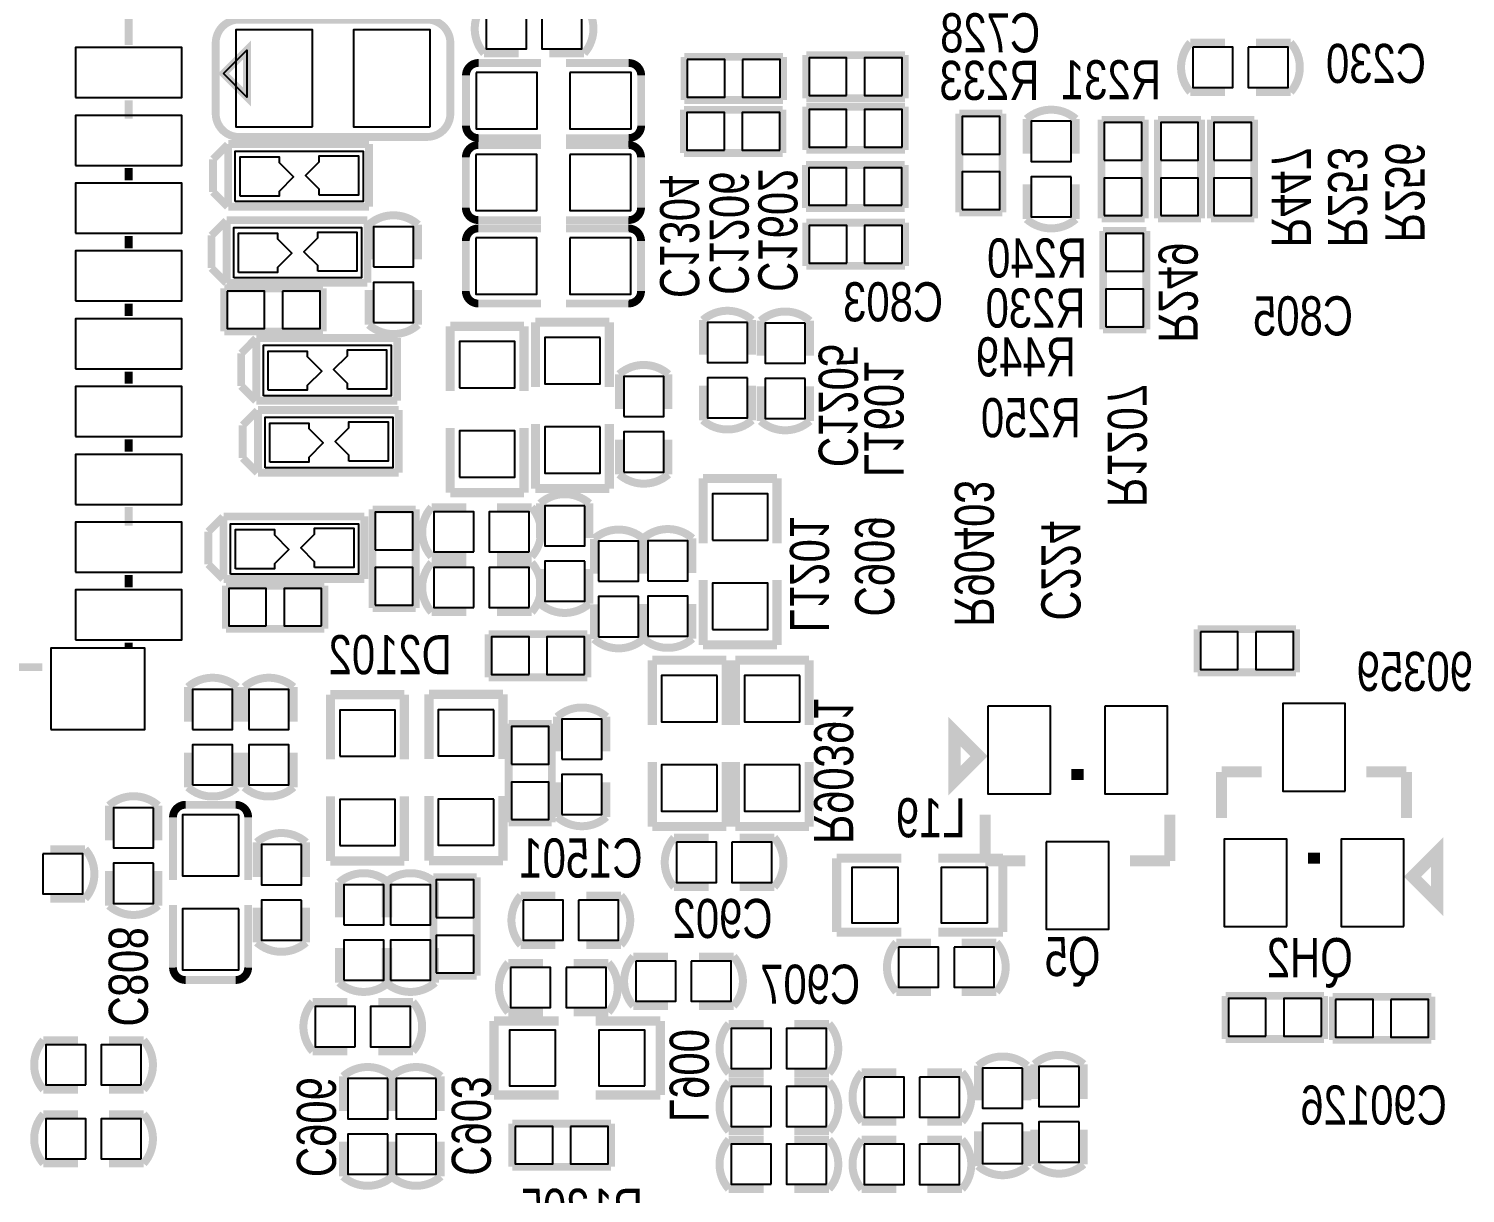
# Model space of a CAD drawing. Extents: x -9 to 138, y -41 to 19.
# Drawn here: x 95.51 to 118.83, y -10.88 to 8.02 of the extents above; entities that cross this region are included whole.
import ezdxf
from ezdxf.enums import TextEntityAlignment as Align

# ---------------------------------------------------------------- set-up
doc = ezdxf.new("R2010")
doc.units = 0
doc.header["$MEASUREMENT"] = 0
for name, color, linetype in [('PG_SILKSCREEN_BOTTOM', 6, 'CONTINUOUS'), ('PG_SOLDERMASK_BOTTOM', 5, 'CONTINUOUS'), ('PIN_SOLDERMASK_BOTTOM', 7, 'CONTINUOUS'), ('RD_SILKSCREEN_BOTTOM', 8, 'CONTINUOUS')]:
    doc.layers.add(name, color=color, linetype=linetype)

msp = doc.modelspace()

# ---------------------------------------------------------------- linework, layer by layer
at = {"layer": 'PG_SILKSCREEN_BOTTOM', "color": 1}
for points, const_width in [([(97.133, 11.054), (97.133, 7.755)], 0.127), ([(114.369, 7.791), (114.932, 7.791)], 0.13), ([(115.995, 7.791), (115.432, 7.791)], 0.13), ([(106.155, 7.561), (106.155, 6.861)], 0.127), ([(107.755, 7.561), (106.155, 7.561)], 0.127), ([(107.755, 6.861), (107.755, 7.561)], 0.127), ([(109.734, 7.589), (108.134, 7.589)], 0.127), ([(108.134, 7.589), (108.134, 6.889)], 0.127), ([(109.734, 6.889), (109.734, 7.589)], 0.127), ([(97.133, 6.856), (97.133, 6.556)], 0.127), ([(107.748, 6.702), (106.148, 6.702)], 0.127), ([(106.148, 6.702), (106.148, 6.002)], 0.127), ([(106.155, 6.861), (107.755, 6.861)], 0.127), ([(107.748, 6.002), (107.748, 6.702)], 0.127), ([(108.134, 6.889), (109.734, 6.889)], 0.127), ([(109.734, 6.751), (108.134, 6.751)], 0.127), ([(108.134, 6.751), (108.134, 6.051)], 0.127), ([(109.734, 6.051), (109.734, 6.751)], 0.127), ([(111.318, 6.639), (110.618, 6.639)], 0.127), ([(110.618, 6.639), (110.618, 5.039)], 0.127), ([(111.318, 5.039), (111.318, 6.639)], 0.127), ([(112.509, 6.553), (112.509, 5.99)], 0.13), ([(113.627, 6.54), (112.927, 6.54)], 0.127), ([(112.927, 6.54), (112.927, 4.94)], 0.127), ([(113.627, 4.94), (113.627, 6.54)], 0.127), ([(114.542, 6.54), (113.842, 6.54)], 0.127), ([(113.842, 6.54), (113.842, 4.94)], 0.127), ([(114.542, 4.94), (114.542, 6.54)], 0.127), ([(115.405, 6.54), (114.705, 6.54)], 0.127), ([(114.705, 6.54), (114.705, 4.94)], 0.127), ([(115.405, 4.94), (115.405, 6.54)], 0.127), ([(98.741, 6.139), (98.502, 5.899)], 0.127), ([(98.748, 6.147), (101.034, 6.147)], 0.127), ([(98.748, 5.131), (98.748, 6.147)], 0.127), ([(101.034, 6.147), (101.034, 5.131)], 0.127), ([(106.148, 6.002), (107.748, 6.002)], 0.127), ([(108.134, 6.051), (109.734, 6.051)], 0.127), ([(98.502, 5.899), (98.502, 5.369)], 0.127), ([(109.73, 5.807), (108.13, 5.807)], 0.127), ([(108.13, 5.807), (108.13, 5.107)], 0.127), ([(109.73, 5.107), (109.73, 5.807)], 0.127), ([(97.133, 5.756), (97.133, 5.555)], 0.127), ([(98.502, 5.369), (98.741, 5.129)], 0.127), ([(112.509, 4.928), (112.509, 5.49)], 0.13), ([(101.034, 5.131), (98.748, 5.131)], 0.127), ([(108.13, 5.107), (109.73, 5.107)], 0.127), ([(98.716, 4.902), (98.476, 4.662)], 0.127), ([(98.723, 4.91), (101.009, 4.91)], 0.127), ([(98.723, 3.894), (98.723, 4.91)], 0.127), ([(101.009, 4.91), (101.009, 3.894)], 0.127), ([(101.031, 4.839), (101.031, 4.276)], 0.13), ([(109.735, 4.869), (108.135, 4.869)], 0.127), ([(108.135, 4.869), (108.135, 4.169)], 0.127), ([(109.735, 4.169), (109.735, 4.869)], 0.127), ([(110.618, 5.039), (111.318, 5.039)], 0.127), ([(112.927, 4.94), (113.627, 4.94)], 0.127), ([(113.842, 4.94), (114.542, 4.94)], 0.127), ([(114.705, 4.94), (115.405, 4.94)], 0.127), ([(97.133, 4.653), (97.133, 4.455)], 0.127), ([(98.476, 4.662), (98.476, 4.132)], 0.127), ([(113.653, 4.737), (112.953, 4.737)], 0.127), ([(112.953, 4.737), (112.953, 3.137)], 0.127), ([(113.653, 3.137), (113.653, 4.737)], 0.127), ([(108.135, 4.169), (109.735, 4.169)], 0.127), ([(98.476, 4.132), (98.716, 3.892)], 0.127), ([(98.685, 3.804), (98.685, 3.104)], 0.127), ([(100.285, 3.804), (98.685, 3.804)], 0.127), ([(101.009, 3.894), (98.723, 3.894)], 0.127), ([(100.285, 3.104), (100.285, 3.804)], 0.127), ([(101.031, 3.213), (101.031, 3.776)], 0.13), ([(97.133, 3.554), (97.133, 3.355)], 0.127), ([(103.737, 2.205), (103.737, 3.255)], 0.15), ([(103.737, 3.255), (104.936, 3.255)], 0.15), ([(104.936, 3.255), (104.936, 2.205)], 0.15), ([(107.254, 3.289), (107.254, 2.726)], 0.13), ([(108.191, 3.277), (108.191, 2.714)], 0.13), ([(98.685, 3.104), (100.285, 3.104)], 0.127), ([(99.199, 2.989), (98.959, 2.749)], 0.127), ([(99.206, 2.997), (101.492, 2.997)], 0.127), ([(99.206, 1.981), (99.206, 2.997)], 0.127), ([(101.492, 2.997), (101.492, 1.981)], 0.127), ([(103.552, 3.189), (102.352, 3.189)], 0.15), ([(102.352, 3.189), (102.352, 2.139)], 0.15), ([(103.552, 2.139), (103.552, 3.189)], 0.15), ([(112.953, 3.137), (113.653, 3.137)], 0.127), ([(98.959, 2.749), (98.959, 2.219)], 0.127), ([(97.133, 2.454), (97.133, 2.255)], 0.127), ([(105.095, 2.41), (105.095, 1.848)], 0.13), ([(98.959, 2.219), (99.199, 1.979)], 0.127), ([(107.254, 1.664), (107.254, 2.227)], 0.13), ([(108.191, 1.651), (108.191, 2.214)], 0.13), ([(99.224, 1.821), (98.984, 1.581)], 0.127), ([(101.492, 1.981), (99.206, 1.981)], 0.127), ([(99.231, 1.829), (101.517, 1.829)], 0.127), ([(99.231, 0.813), (99.231, 1.829)], 0.127), ([(101.517, 1.829), (101.517, 0.813)], 0.127), ([(98.984, 1.581), (98.984, 1.051)], 0.127), ([(103.737, 1.605), (103.737, 0.555)], 0.15), ([(104.936, 0.555), (104.936, 1.605)], 0.15), ([(97.133, 1.354), (97.133, 1.156)], 0.127), ([(102.352, 0.489), (102.352, 1.539)], 0.15), ([(103.552, 1.539), (103.552, 0.489)], 0.15), ([(105.095, 0.785), (105.095, 1.348)], 0.13), ([(98.984, 1.051), (99.224, 0.811)], 0.127), ([(101.517, 0.813), (99.231, 0.813)], 0.127), ([(107.659, 0.718), (106.459, 0.718)], 0.15), ([(106.459, 0.718), (106.459, -0.332)], 0.15), ([(107.659, -0.332), (107.659, 0.718)], 0.15), ([(103.552, 0.489), (102.352, 0.489)], 0.15), ([(103.737, 0.555), (104.936, 0.555)], 0.15), ([(97.133, 0.254), (97.133, -0.046)], 0.127), ([(101.791, 0.216), (101.091, 0.216)], 0.127), ([(101.091, 0.216), (101.091, -1.384)], 0.127), ([(101.791, -1.384), (101.791, 0.216)], 0.127), ([(104.612, 0.313), (104.612, -0.25)], 0.13), ([(98.665, 0.094), (98.425, -0.146)], 0.127), ([(98.672, 0.102), (100.958, 0.102)], 0.127), ([(98.672, -0.914), (98.672, 0.102)], 0.127), ([(100.958, 0.102), (100.958, -0.914)], 0.127), ([(98.425, -0.146), (98.425, -0.676)], 0.127), ([(104.687, -0.262), (104.687, -0.825)], 0.13), ([(105.486, -0.254), (105.486, -0.817)], 0.13), ([(98.425, -0.676), (98.665, -0.916)], 0.127), ([(102.049, -0.55), (102.612, -0.55)], 0.13), ([(103.675, -0.55), (103.112, -0.55)], 0.13), ([(104.612, -1.313), (104.612, -0.75)], 0.13), ([(97.133, -0.846), (97.133, -1.047)], 0.127), ([(100.958, -0.914), (98.672, -0.914)], 0.127), ([(106.459, -1.982), (106.459, -0.932)], 0.15), ([(107.659, -0.932), (107.659, -1.982)], 0.15), ([(100.311, -1.022), (98.71, -1.022)], 0.127), ([(98.71, -1.022), (98.71, -1.722)], 0.127), ([(100.311, -1.722), (100.311, -1.022)], 0.127), ([(101.091, -1.384), (101.791, -1.384)], 0.127), ([(102.049, -1.45), (102.612, -1.45)], 0.13), ([(103.675, -1.45), (103.112, -1.45)], 0.13), ([(104.687, -1.888), (104.687, -1.325)], 0.13), ([(105.486, -1.88), (105.486, -1.317)], 0.13), ([(98.71, -1.722), (100.311, -1.722)], 0.127), ([(104.578, -1.809), (102.978, -1.809)], 0.127), ([(102.978, -1.809), (102.978, -2.509)], 0.127), ([(104.578, -2.509), (104.578, -1.809)], 0.127), ([(114.486, -1.728), (114.486, -2.428)], 0.127), ([(116.086, -1.728), (114.486, -1.728)], 0.127), ([(116.086, -2.428), (116.086, -1.728)], 0.127), ([(97.133, -1.946), (97.133, -2.045)], 0.127), ([(107.659, -1.982), (106.459, -1.982)], 0.15), ([(95.733, -2.344), (88.233, -2.344)], 0.127), ([(105.634, -3.281), (105.634, -2.231)], 0.15), ([(105.634, -2.231), (106.834, -2.231)], 0.15), ([(106.834, -2.231), (106.834, -3.281)], 0.15), ([(106.98, -3.281), (106.98, -2.231)], 0.15), ([(106.98, -2.231), (108.18, -2.231)], 0.15), ([(108.18, -2.231), (108.18, -3.281)], 0.15), ([(102.978, -2.509), (104.578, -2.509)], 0.127), ([(114.486, -2.428), (116.086, -2.428)], 0.127), ([(98.094, -2.667), (98.094, -3.23)], 0.13), ([(99.009, -2.667), (99.009, -3.23)], 0.13), ([(101.609, -2.79), (100.409, -2.79)], 0.15), ([(100.409, -2.79), (100.409, -3.84)], 0.15), ([(101.609, -3.84), (101.609, -2.79)], 0.15), ([(102.009, -3.835), (102.009, -2.785)], 0.15), ([(102.009, -2.785), (103.209, -2.785)], 0.15), ([(103.209, -2.785), (103.209, -3.835)], 0.15), ([(104.001, -3.264), (103.301, -3.264)], 0.127), ([(103.301, -3.264), (103.301, -4.864)], 0.127), ([(104.001, -4.864), (104.001, -3.264)], 0.127), ([(104.089, -3.15), (104.089, -3.712)], 0.13), ([(98.094, -4.293), (98.094, -3.73)], 0.13), ([(99.009, -4.293), (99.009, -3.73)], 0.13), ([(105.634, -3.881), (105.634, -4.931)], 0.15), ([(106.834, -4.931), (106.834, -3.881)], 0.15), ([(106.98, -3.881), (106.98, -4.931)], 0.15), ([(108.18, -4.931), (108.18, -3.881)], 0.15), ([(114.876, -4.045), (114.876, -4.793)], 0.178), ([(115.525, -4.045), (114.876, -4.045)], 0.178), ([(117.876, -4.045), (117.227, -4.045)], 0.178), ([(117.876, -4.793), (117.876, -4.045)], 0.178), ([(104.089, -4.775), (104.089, -4.212)], 0.13), ([(112.439, -4.088), (112.637, -4.088)], 0.178), ([(100.409, -5.49), (100.409, -4.44)], 0.15), ([(101.609, -4.44), (101.609, -5.49)], 0.15), ([(102.009, -4.435), (102.009, -5.485)], 0.15), ([(103.209, -5.485), (103.209, -4.435)], 0.15), ([(97.612, -4.59), (97.612, -5.153)], 0.13), ([(111.038, -4.739), (111.038, -5.488)], 0.178), ([(114.038, -5.488), (114.038, -4.739)], 0.178), ([(103.301, -4.864), (104.001, -4.864)], 0.127), ([(105.634, -4.931), (106.834, -4.931)], 0.15), ([(106.98, -4.931), (108.18, -4.931)], 0.15), ([(100.012, -5.187), (100.012, -5.75)], 0.13), ([(105.987, -5.112), (106.55, -5.112)], 0.13), ([(107.613, -5.112), (107.05, -5.112)], 0.13), ([(96.425, -5.3), (95.862, -5.3)], 0.13), ([(116.475, -5.445), (116.277, -5.445)], 0.178), ([(97.612, -6.215), (97.612, -5.652)], 0.13), ([(101.609, -5.49), (100.409, -5.49)], 0.15), ([(102.009, -5.485), (103.209, -5.485)], 0.15), ([(109.675, -5.445), (108.625, -5.445)], 0.15), ([(108.625, -5.445), (108.625, -6.645)], 0.15), ([(110.275, -5.445), (111.325, -5.445)], 0.15), ([(111.038, -5.488), (111.687, -5.488)], 0.178), ([(111.325, -5.445), (111.325, -6.645)], 0.15), ([(113.389, -5.488), (114.038, -5.488)], 0.178), ([(100.548, -5.839), (100.548, -6.402)], 0.13), ([(101.307, -5.839), (101.307, -6.402)], 0.13), ([(102.781, -5.753), (102.081, -5.753)], 0.127), ([(102.081, -5.753), (102.081, -7.353)], 0.127), ([(102.781, -7.353), (102.781, -5.753)], 0.127), ([(103.498, -6.052), (104.061, -6.052)], 0.13), ([(105.124, -6.052), (104.561, -6.052)], 0.13), ([(100.012, -6.813), (100.012, -6.25)], 0.13), ([(108.625, -6.645), (109.675, -6.645)], 0.15), ([(109.594, -6.814), (110.157, -6.814)], 0.13), ([(111.325, -6.645), (110.275, -6.645)], 0.15), ([(111.22, -6.814), (110.657, -6.814)], 0.13), ([(100.548, -7.464), (100.548, -6.902)], 0.13), ([(101.307, -7.464), (101.307, -6.902)], 0.13), ([(105.327, -7.042), (105.89, -7.042)], 0.13), ([(106.953, -7.042), (106.39, -7.042)], 0.13), ([(103.295, -7.144), (103.858, -7.144)], 0.13), ([(104.921, -7.144), (104.358, -7.144)], 0.13), ([(102.081, -7.353), (102.781, -7.353)], 0.127), ([(116.541, -7.679), (114.941, -7.679)], 0.127), ([(114.941, -7.679), (114.941, -8.379)], 0.127), ([(116.541, -8.379), (116.541, -7.679)], 0.127), ([(116.681, -7.694), (116.681, -8.394)], 0.127), ([(118.281, -7.694), (116.681, -7.694)], 0.127), ([(118.281, -8.394), (118.281, -7.694)], 0.127), ([(104.113, -8.087), (103.063, -8.087)], 0.15), ([(103.063, -8.087), (103.063, -9.287)], 0.15), ([(104.713, -8.087), (105.763, -8.087)], 0.15), ([(105.763, -8.087), (105.763, -9.287)], 0.15), ([(114.941, -8.379), (116.541, -8.379)], 0.127), ([(116.681, -8.394), (118.281, -8.394)], 0.127), ([(100.12, -8.579), (100.683, -8.579)], 0.13), ([(101.746, -8.579), (101.183, -8.579)], 0.13), ([(109.035, -8.922), (109.598, -8.922)], 0.13), ([(110.661, -8.922), (110.098, -8.922)], 0.13), ([(111.721, -8.814), (111.721, -9.377)], 0.13), ([(112.636, -8.788), (112.636, -9.351)], 0.13), ([(101.413, -8.985), (101.413, -9.548)], 0.13), ([(102.2, -8.985), (102.2, -9.548)], 0.13), ([(106.876, -8.934), (107.439, -8.934)], 0.13), ([(108.502, -8.934), (107.939, -8.934)], 0.13), ([(95.749, -9.2), (96.312, -9.2)], 0.13), ([(97.375, -9.2), (96.812, -9.2)], 0.13), ([(103.063, -9.287), (104.113, -9.287)], 0.15), ([(105.763, -9.287), (104.713, -9.287)], 0.15), ([(103.362, -9.753), (103.362, -10.453)], 0.127), ([(104.962, -9.753), (103.362, -9.753)], 0.127), ([(104.962, -10.453), (104.962, -9.753)], 0.127), ([(112.636, -10.414), (112.636, -9.851)], 0.13), ([(101.413, -10.611), (101.413, -10.048)], 0.13), ([(102.2, -10.611), (102.2, -10.048)], 0.13), ([(106.876, -9.874), (107.439, -9.874)], 0.13), ([(108.502, -9.874), (107.939, -9.874)], 0.13), ([(109.035, -10.014), (109.598, -10.014)], 0.13), ([(110.661, -10.014), (110.098, -10.014)], 0.13), ([(111.721, -10.439), (111.721, -9.877)], 0.13), ([(95.749, -10.4), (96.312, -10.4)], 0.13), ([(97.375, -10.4), (96.812, -10.4)], 0.13), ([(103.362, -10.453), (104.962, -10.453)], 0.127), ([(106.876, -10.813), (107.439, -10.813)], 0.13), ([(108.502, -10.813), (107.939, -10.813)], 0.13)]:
    msp.add_lwpolyline(points, dxfattribs=dict(at, const_width=const_width))
for points, const_width in [([(103.464, 7.618), (102.902, 7.618, -0.377946), (102.902, 8.418)], 0.13), ([(103.964, 7.618), (104.527, 7.618, 0.377946), (104.527, 8.418)], 0.13), ([(114.932, 6.991), (114.369, 6.991, -0.377946), (114.369, 7.791)], 0.13), ([(115.432, 6.991), (115.995, 6.991, 0.377946), (115.995, 7.791)], 0.13), ([(103.828, 6.243), (102.812, 6.243, -0.414223), (102.608, 6.446), (102.608, 7.259, -0.414205), (102.812, 7.462), (103.828, 7.462)], 0.127), ([(104.234, 7.462), (105.25, 7.462, -0.414204), (105.453, 7.259), (105.453, 6.446, -0.414222), (105.25, 6.243), (104.234, 6.243)], 0.127), ([(111.709, 5.99), (111.709, 6.553, -0.377946), (112.509, 6.553)], 0.13), ([(103.825, 4.912), (102.809, 4.912, -0.414207), (102.606, 5.115), (102.606, 5.928, -0.414212), (102.809, 6.131), (103.825, 6.131)], 0.127), ([(104.231, 6.131), (105.247, 6.131, -0.41422), (105.451, 5.928), (105.451, 5.115, -0.414215), (105.247, 4.912), (104.231, 4.912)], 0.127), ([(111.709, 5.49), (111.709, 4.928, 0.377946), (112.509, 4.928)], 0.13), ([(101.831, 4.276), (101.831, 4.839, 0.377946), (101.031, 4.839)], 0.13), ([(103.825, 3.558), (102.809, 3.558, -0.414214), (102.606, 3.761), (102.606, 4.574, -0.414214), (102.809, 4.777), (103.825, 4.777)], 0.127), ([(104.231, 4.777), (105.247, 4.777, -0.414214), (105.451, 4.574), (105.451, 3.761, -0.414214), (105.247, 3.558), (104.231, 3.558)], 0.127), ([(101.831, 3.776), (101.831, 3.213, -0.377946), (101.031, 3.213)], 0.13), ([(106.454, 2.726), (106.454, 3.289, -0.377946), (107.254, 3.289)], 0.13), ([(107.391, 2.714), (107.391, 3.277, -0.377946), (108.191, 3.277)], 0.13), ([(105.895, 1.848), (105.895, 2.41, 0.377946), (105.095, 2.41)], 0.13), ([(106.454, 2.227), (106.454, 1.664, 0.377946), (107.254, 1.664)], 0.13), ([(107.391, 2.214), (107.391, 1.651, 0.377946), (108.191, 1.651)], 0.13), ([(105.895, 1.348), (105.895, 0.785, -0.377946), (105.095, 0.785)], 0.13), ([(103.812, -0.25), (103.812, 0.313, -0.377946), (104.612, 0.313)], 0.13), ([(102.612, 0.25), (102.049, 0.25, 0.377946), (102.049, -0.55)], 0.13), ([(103.112, 0.25), (103.675, 0.25, -0.377946), (103.675, -0.55)], 0.13), ([(105.487, -0.825), (105.487, -0.262, 0.377946), (104.687, -0.262)], 0.13), ([(106.286, -0.817), (106.286, -0.254, 0.377946), (105.486, -0.254)], 0.13), ([(102.612, -0.65), (102.049, -0.65, 0.377946), (102.049, -1.45)], 0.13), ([(103.112, -0.65), (103.675, -0.65, -0.377946), (103.675, -1.45)], 0.13), ([(103.812, -0.75), (103.812, -1.313, 0.377946), (104.612, -1.313)], 0.13), ([(105.487, -1.325), (105.487, -1.888, -0.377946), (104.687, -1.888)], 0.13), ([(106.286, -1.317), (106.286, -1.88, -0.377946), (105.486, -1.88)], 0.13), ([(98.894, -3.23), (98.894, -2.667, 0.377946), (98.094, -2.667)], 0.13), ([(99.809, -3.23), (99.809, -2.667, 0.377946), (99.009, -2.667)], 0.13), ([(104.889, -3.712), (104.889, -3.15, 0.377946), (104.089, -3.15)], 0.13), ([(98.894, -3.73), (98.894, -4.293, -0.377946), (98.094, -4.293)], 0.13), ([(99.809, -3.73), (99.809, -4.293, -0.377946), (99.009, -4.293)], 0.13), ([(104.889, -4.212), (104.889, -4.775, -0.377946), (104.089, -4.775)], 0.13), ([(96.812, -5.153), (96.812, -4.59, -0.377946), (97.612, -4.59)], 0.13), ([(97.852, -5.797), (97.852, -4.781, -0.414229), (98.056, -4.578), (98.868, -4.578, -0.414214), (99.072, -4.781), (99.072, -5.797)], 0.127), ([(99.212, -5.75), (99.212, -5.187, -0.377946), (100.012, -5.187)], 0.13), ([(106.55, -5.912), (105.987, -5.912, -0.377946), (105.987, -5.112)], 0.13), ([(107.05, -5.912), (107.613, -5.912, 0.377946), (107.613, -5.112)], 0.13), ([(95.862, -6.1), (96.425, -6.1, 0.377946), (96.425, -5.3)], 0.13), ([(96.812, -5.652), (96.812, -6.215, 0.377946), (97.612, -6.215)], 0.13), ([(101.348, -6.402), (101.348, -5.839, 0.377946), (100.548, -5.839)], 0.13), ([(102.108, -6.402), (102.108, -5.839, 0.377946), (101.307, -5.839)], 0.13), ([(104.061, -6.852), (103.498, -6.852, -0.377946), (103.498, -6.052)], 0.13), ([(104.561, -6.852), (105.124, -6.852, 0.377946), (105.124, -6.052)], 0.13), ([(99.072, -6.203), (99.072, -7.219, -0.414198), (98.868, -7.422), (98.056, -7.422, -0.414213), (97.852, -7.219), (97.852, -6.203)], 0.127), ([(99.212, -6.25), (99.212, -6.813, 0.377946), (100.012, -6.813)], 0.13), ([(110.157, -7.614), (109.594, -7.614, -0.377946), (109.594, -6.814)], 0.13), ([(110.657, -7.614), (111.22, -7.614, 0.377946), (111.22, -6.814)], 0.13), ([(101.348, -6.902), (101.348, -7.464, -0.377946), (100.548, -7.464)], 0.13), ([(102.108, -6.902), (102.108, -7.464, -0.377946), (101.307, -7.464)], 0.13), ([(105.89, -7.842), (105.327, -7.842, -0.377946), (105.327, -7.042)], 0.13), ([(106.39, -7.842), (106.953, -7.842, 0.377946), (106.953, -7.042)], 0.13), ([(103.858, -7.944), (103.295, -7.944, -0.377946), (103.295, -7.144)], 0.13), ([(104.358, -7.944), (104.921, -7.944, 0.377946), (104.921, -7.144)], 0.13), ([(100.683, -7.779), (100.12, -7.779, 0.377946), (100.12, -8.579)], 0.13), ([(101.183, -7.779), (101.746, -7.779, -0.377946), (101.746, -8.579)], 0.13), ([(107.439, -8.134), (106.876, -8.134, 0.377946), (106.876, -8.934)], 0.13), ([(107.939, -8.134), (108.502, -8.134, -0.377946), (108.502, -8.934)], 0.13), ([(96.312, -8.4), (95.749, -8.4, 0.377946), (95.749, -9.2)], 0.13), ([(96.812, -8.4), (97.375, -8.4, -0.377946), (97.375, -9.2)], 0.13), ([(110.921, -9.377), (110.921, -8.814, -0.377946), (111.721, -8.814)], 0.13), ([(111.836, -9.351), (111.836, -8.788, -0.377946), (112.636, -8.788)], 0.13), ([(100.613, -9.548), (100.613, -8.985, -0.377946), (101.413, -8.985)], 0.13), ([(101.4, -9.548), (101.4, -8.985, -0.377946), (102.2, -8.985)], 0.13), ([(109.598, -9.722), (109.035, -9.722, -0.377946), (109.035, -8.922)], 0.13), ([(110.098, -9.722), (110.661, -9.722, 0.377946), (110.661, -8.922)], 0.13), ([(107.439, -9.074), (106.876, -9.074, 0.377946), (106.876, -9.874)], 0.13), ([(107.939, -9.074), (108.502, -9.074, -0.377946), (108.502, -9.874)], 0.13), ([(96.312, -9.6), (95.749, -9.6, 0.377946), (95.749, -10.4)], 0.13), ([(96.812, -9.6), (97.375, -9.6, -0.377946), (97.375, -10.4)], 0.13), ([(111.836, -9.851), (111.836, -10.414, 0.377946), (112.636, -10.414)], 0.13), ([(100.613, -10.048), (100.613, -10.611, 0.377946), (101.413, -10.611)], 0.13), ([(101.4, -10.048), (101.4, -10.611, 0.377946), (102.2, -10.611)], 0.13), ([(107.439, -10.012), (106.876, -10.012, 0.377946), (106.876, -10.813)], 0.13), ([(107.939, -10.012), (108.502, -10.012, -0.377946), (108.502, -10.813)], 0.13), ([(109.598, -10.814), (109.035, -10.814, -0.377946), (109.035, -10.014)], 0.13), ([(110.098, -10.814), (110.661, -10.814, 0.377946), (110.661, -10.014)], 0.13), ([(110.921, -9.877), (110.921, -10.439, 0.377946), (111.721, -10.439)], 0.13)]:
    msp.add_lwpolyline(points, format="xyb", dxfattribs=dict(at, const_width=const_width))
at = {"layer": 'PG_SILKSCREEN_BOTTOM', "color": 1, "const_width": 0.127}
msp.add_lwpolyline([(101.974, 8.166), (98.926, 8.166, 0.414214), (98.545, 7.785), (98.545, 6.642, 0.414214), (98.926, 6.261), (101.974, 6.261, 0.414214), (102.355, 6.642), (102.355, 7.785, 0.414214)], format="xyb", close=True, dxfattribs=at)
at = {"layer": 'PG_SILKSCREEN_BOTTOM', "color": 1}
for points, const_width in [([(98.672, 7.29), (99.053, 7.671), (99.053, 6.909)], 0.127), ([(110.938, -3.788), (110.538, -4.188), (110.538, -3.388)], 0.2), ([(117.976, -5.745), (118.376, -5.345), (118.376, -6.145)], 0.2)]:
    msp.add_lwpolyline(points, close=True, dxfattribs=dict(at, const_width=const_width))
msp.add_lwpolyline([(98.672, 7.29), (99.053, 7.671), (99.053, 6.909)], close=True, dxfattribs=at)
at = {"layer": 'PG_SOLDERMASK_BOTTOM', "color": 1}
for points in [[(98.864, 5.211), (98.864, 6.03), (100.938, 6.03), (100.938, 5.211)], [(98.839, 3.974), (98.839, 4.793), (100.912, 4.793), (100.912, 3.974)], [(99.321, 2.062), (99.321, 2.88), (101.395, 2.88), (101.395, 2.062)], [(99.347, 0.893), (99.347, 1.712), (101.42, 1.712), (101.42, 0.893)], [(98.788, -0.834), (98.788, -0.016), (100.861, -0.016), (100.861, -0.834)]]:
    msp.add_lwpolyline(points, close=True, dxfattribs=at)
at = {"layer": 'PIN_SOLDERMASK_BOTTOM', "color": 1}
for points in [[(102.939, 8.343), (102.939, 7.693), (103.589, 7.693), (103.589, 8.343)], [(103.839, 8.343), (103.839, 7.693), (104.489, 7.693), (104.489, 8.343)], [(100.116, 6.426), (100.116, 8.001), (98.874, 8.001), (98.874, 6.426)], [(102.026, 6.426), (102.026, 8.001), (100.784, 8.001), (100.784, 6.426)], [(96.269, 6.899), (97.997, 6.899), (97.997, 7.711), (96.269, 7.711)], [(114.407, 7.716), (114.407, 7.066), (115.057, 7.066), (115.057, 7.716)], [(115.307, 7.716), (115.307, 7.066), (115.957, 7.066), (115.957, 7.716)], [(106.2, 7.516), (106.2, 6.907), (106.81, 6.907), (106.81, 7.516)], [(107.1, 7.516), (107.1, 6.907), (107.71, 6.907), (107.71, 7.516)], [(108.789, 6.934), (108.789, 7.544), (108.179, 7.544), (108.179, 6.934)], [(109.689, 6.934), (109.689, 7.544), (109.079, 7.544), (109.079, 6.934)], [(102.773, 7.31), (102.773, 6.395), (103.764, 6.395), (103.764, 7.31)], [(104.297, 7.31), (104.297, 6.395), (105.288, 6.395), (105.288, 7.31)], [(96.269, 5.799), (97.997, 5.799), (97.997, 6.612), (96.269, 6.612)], [(106.803, 6.047), (106.803, 6.656), (106.193, 6.656), (106.193, 6.047)], [(107.703, 6.047), (107.703, 6.656), (107.093, 6.656), (107.093, 6.047)], [(108.789, 6.096), (108.789, 6.706), (108.179, 6.706), (108.179, 6.096)], [(109.689, 6.096), (109.689, 6.706), (109.079, 6.706), (109.079, 6.096)], [(110.663, 5.984), (111.273, 5.984), (111.273, 6.594), (110.663, 6.594)], [(112.434, 6.515), (111.784, 6.515), (111.784, 5.865), (112.434, 5.865)], [(112.972, 5.886), (113.582, 5.886), (113.582, 6.495), (112.972, 6.495)], [(113.887, 5.886), (114.496, 5.886), (114.496, 6.495), (113.887, 6.495)], [(114.75, 5.886), (115.36, 5.886), (115.36, 6.495), (114.75, 6.495)], [(98.941, 5.3), (98.941, 5.936), (99.574, 5.936), (99.574, 5.852), (99.574, 5.847), (99.809, 5.612), (99.574, 5.377), (99.574, 5.372), (99.574, 5.3)], [(100.226, 5.319), (100.226, 5.408), (100.226, 5.412), (100.003, 5.635), (100.226, 5.859), (100.226, 5.888), (100.226, 5.955), (100.863, 5.955), (100.863, 5.319)], [(102.771, 5.979), (102.771, 5.065), (103.761, 5.065), (103.761, 5.979)], [(104.295, 5.979), (104.295, 5.065), (105.285, 5.065), (105.285, 5.979)], [(108.784, 5.152), (108.784, 5.761), (108.175, 5.761), (108.175, 5.152)], [(109.685, 5.152), (109.685, 5.761), (109.075, 5.761), (109.075, 5.152)], [(110.663, 5.084), (111.273, 5.084), (111.273, 5.694), (110.663, 5.694)], [(112.434, 5.615), (111.784, 5.615), (111.784, 4.965), (112.434, 4.965)], [(96.269, 4.699), (97.997, 4.699), (97.997, 5.512), (96.269, 5.512)], [(112.972, 4.986), (113.582, 4.986), (113.582, 5.595), (112.972, 5.595)], [(113.887, 4.986), (114.496, 4.986), (114.496, 5.595), (113.887, 5.595)], [(114.75, 4.986), (115.36, 4.986), (115.36, 5.595), (114.75, 5.595)], [(98.915, 4.063), (98.915, 4.699), (99.549, 4.699), (99.549, 4.615), (99.549, 4.61), (99.784, 4.375), (99.549, 4.14), (99.549, 4.135), (99.549, 4.063)], [(100.201, 4.082), (100.201, 4.171), (100.201, 4.175), (99.977, 4.398), (100.201, 4.622), (100.201, 4.651), (100.201, 4.718), (100.837, 4.718), (100.837, 4.082)], [(101.106, 4.151), (101.756, 4.151), (101.756, 4.801), (101.106, 4.801)], [(108.79, 4.215), (108.79, 4.824), (108.18, 4.824), (108.18, 4.215)], [(109.69, 4.215), (109.69, 4.824), (109.08, 4.824), (109.08, 4.215)], [(112.998, 4.082), (113.607, 4.082), (113.607, 4.692), (112.998, 4.692)], [(102.771, 4.625), (102.771, 3.711), (103.761, 3.711), (103.761, 4.625)], [(104.295, 4.625), (104.295, 3.711), (105.285, 3.711), (105.285, 4.625)], [(96.269, 3.599), (97.997, 3.599), (97.997, 4.412), (96.269, 4.412)], [(98.73, 3.759), (98.73, 3.15), (99.34, 3.15), (99.34, 3.759)], [(99.63, 3.759), (99.63, 3.15), (100.24, 3.15), (100.24, 3.759)], [(101.106, 3.251), (101.756, 3.251), (101.756, 3.901), (101.106, 3.901)], [(112.998, 3.182), (113.607, 3.182), (113.607, 3.792), (112.998, 3.792)], [(96.269, 2.497), (97.997, 2.497), (97.997, 3.31), (96.269, 3.31)], [(107.179, 3.252), (106.529, 3.252), (106.529, 2.602), (107.179, 2.602)], [(108.116, 3.239), (107.466, 3.239), (107.466, 2.589), (108.116, 2.589)], [(100.683, 2.169), (100.683, 2.258), (100.683, 2.262), (100.46, 2.486), (100.683, 2.709), (100.683, 2.738), (100.683, 2.806), (101.32, 2.806), (101.32, 2.169)], [(102.502, 2.189), (103.402, 2.189), (103.402, 2.939), (102.502, 2.939)], [(104.786, 3.005), (103.887, 3.005), (103.887, 2.255), (104.786, 2.255)], [(99.398, 2.15), (99.398, 2.786), (100.032, 2.786), (100.032, 2.702), (100.032, 2.697), (100.266, 2.462), (100.032, 2.227), (100.032, 2.223), (100.032, 2.15)], [(105.17, 1.723), (105.82, 1.723), (105.82, 2.373), (105.17, 2.373)], [(107.179, 2.351), (106.529, 2.351), (106.529, 1.701), (107.179, 1.701)], [(108.116, 2.339), (107.466, 2.339), (107.466, 1.689), (108.116, 1.689)], [(96.269, 1.397), (97.997, 1.397), (97.997, 2.21), (96.269, 2.21)], [(100.709, 1.001), (100.709, 1.09), (100.709, 1.094), (100.485, 1.317), (100.709, 1.541), (100.709, 1.57), (100.709, 1.637), (101.345, 1.637), (101.345, 1.001)], [(99.423, 0.982), (99.423, 1.618), (100.057, 1.618), (100.057, 1.534), (100.057, 1.529), (100.292, 1.294), (100.057, 1.059), (100.057, 1.054), (100.057, 0.982)], [(102.502, 0.739), (103.402, 0.739), (103.402, 1.489), (102.502, 1.489)], [(104.786, 1.555), (103.887, 1.555), (103.887, 0.805), (104.786, 0.805)], [(105.17, 0.823), (105.82, 0.823), (105.82, 1.473), (105.17, 1.473)], [(96.269, 0.297), (97.997, 0.297), (97.997, 1.11), (96.269, 1.11)], [(106.609, -0.283), (107.509, -0.283), (107.509, 0.467), (106.609, 0.467)], [(104.537, 0.275), (103.887, 0.275), (103.887, -0.375), (104.537, -0.375)], [(96.269, -0.803), (97.997, -0.803), (97.997, 0.01), (96.269, 0.01)], [(101.136, -0.439), (101.746, -0.439), (101.746, 0.171), (101.136, 0.171)], [(102.737, -0.475), (102.737, 0.175), (102.087, 0.175), (102.087, -0.475)], [(103.637, -0.475), (103.637, 0.175), (102.987, 0.175), (102.987, -0.475)], [(98.865, -0.746), (98.865, -0.109), (99.498, -0.109), (99.498, -0.194), (99.498, -0.198), (99.733, -0.433), (99.498, -0.668), (99.498, -0.673), (99.498, -0.746)], [(100.15, -0.726), (100.15, -0.637), (100.15, -0.634), (99.927, -0.41), (100.15, -0.187), (100.15, -0.157), (100.15, -0.09), (100.787, -0.09), (100.787, -0.726)], [(104.762, -0.95), (105.412, -0.95), (105.412, -0.3), (104.762, -0.3)], [(105.561, -0.942), (106.211, -0.942), (106.211, -0.292), (105.561, -0.292)], [(104.537, -0.625), (103.887, -0.625), (103.887, -1.275), (104.537, -1.275)], [(101.136, -1.339), (101.746, -1.339), (101.746, -0.729), (101.136, -0.729)], [(102.737, -1.375), (102.737, -0.725), (102.087, -0.725), (102.087, -1.375)], [(103.637, -1.375), (103.637, -0.725), (102.987, -0.725), (102.987, -1.375)], [(96.269, -1.903), (97.997, -1.903), (97.997, -1.09), (96.269, -1.09)], [(99.365, -1.676), (99.365, -1.067), (98.756, -1.067), (98.756, -1.676)], [(100.265, -1.676), (100.265, -1.067), (99.656, -1.067), (99.656, -1.676)], [(106.609, -1.732), (107.509, -1.732), (107.509, -0.982), (106.609, -0.982)], [(104.762, -1.85), (105.412, -1.85), (105.412, -1.2), (104.762, -1.2)], [(105.561, -1.842), (106.211, -1.842), (106.211, -1.192), (105.561, -1.192)], [(103.632, -2.464), (103.632, -1.854), (103.023, -1.854), (103.023, -2.464)], [(104.533, -2.464), (104.533, -1.854), (103.923, -1.854), (103.923, -2.464)], [(114.532, -1.773), (114.532, -2.383), (115.141, -2.383), (115.141, -1.773)], [(115.432, -1.773), (115.432, -2.383), (116.041, -2.383), (116.041, -1.773)], [(95.871, -3.355), (97.395, -3.355), (97.395, -2.034), (95.871, -2.034)], [(106.684, -2.481), (105.784, -2.481), (105.784, -3.232), (106.684, -3.232)], [(108.03, -2.481), (107.13, -2.481), (107.13, -3.232), (108.03, -3.232)], [(98.169, -3.355), (98.819, -3.355), (98.819, -2.705), (98.169, -2.705)], [(99.084, -3.355), (99.734, -3.355), (99.734, -2.705), (99.084, -2.705)], [(111.08, -2.977), (111.08, -4.399), (112.096, -4.399), (112.096, -2.977)], [(112.98, -2.977), (112.98, -4.399), (113.996, -4.399), (113.996, -2.977)], [(116.884, -4.356), (116.884, -2.933), (115.868, -2.933), (115.868, -4.356)], [(100.559, -3.79), (101.459, -3.79), (101.459, -3.04), (100.559, -3.04)], [(103.059, -3.035), (102.159, -3.035), (102.159, -3.785), (103.059, -3.785)], [(104.164, -3.837), (104.814, -3.837), (104.814, -3.187), (104.164, -3.187)], [(103.346, -3.919), (103.955, -3.919), (103.955, -3.309), (103.346, -3.309)], [(98.169, -4.255), (98.819, -4.255), (98.819, -3.605), (98.169, -3.605)], [(99.084, -4.255), (99.734, -4.255), (99.734, -3.605), (99.084, -3.605)], [(106.684, -3.931), (105.784, -3.931), (105.784, -4.681), (106.684, -4.681)], [(108.03, -3.931), (107.13, -3.931), (107.13, -4.681), (108.03, -4.681)], [(104.164, -4.737), (104.814, -4.737), (104.814, -4.087), (104.164, -4.087)], [(103.346, -4.819), (103.955, -4.819), (103.955, -4.209), (103.346, -4.209)], [(97.537, -4.627), (96.887, -4.627), (96.887, -5.277), (97.537, -5.277)], [(100.559, -5.24), (101.459, -5.24), (101.459, -4.49), (100.559, -4.49)], [(103.059, -4.485), (102.159, -4.485), (102.159, -5.235), (103.059, -5.235)], [(98.919, -4.743), (98.005, -4.743), (98.005, -5.733), (98.919, -5.733)], [(99.937, -5.225), (99.287, -5.225), (99.287, -5.875), (99.937, -5.875)], [(106.025, -5.187), (106.025, -5.837), (106.675, -5.837), (106.675, -5.187)], [(106.925, -5.187), (106.925, -5.837), (107.575, -5.837), (107.575, -5.187)], [(112.03, -5.177), (112.03, -6.599), (113.046, -6.599), (113.046, -5.177)], [(115.934, -6.556), (115.934, -5.134), (114.918, -5.134), (114.918, -6.556)], [(117.834, -6.556), (117.834, -5.134), (116.818, -5.134), (116.818, -6.556)], [(95.737, -5.375), (95.737, -6.025), (96.387, -6.025), (96.387, -5.375)], [(97.537, -5.528), (96.887, -5.528), (96.887, -6.178), (97.537, -6.178)], [(109.625, -6.495), (109.625, -5.595), (108.875, -5.595), (108.875, -6.495)], [(111.075, -6.495), (111.075, -5.595), (110.325, -5.595), (110.325, -6.495)], [(102.127, -6.408), (102.736, -6.408), (102.736, -5.798), (102.127, -5.798)], [(100.623, -6.527), (101.273, -6.527), (101.273, -5.877), (100.623, -5.877)], [(101.383, -6.527), (102.033, -6.527), (102.033, -5.877), (101.383, -5.877)], [(98.919, -6.267), (98.005, -6.267), (98.005, -7.257), (98.919, -7.257)], [(99.937, -6.125), (99.287, -6.125), (99.287, -6.775), (99.937, -6.775)], [(103.536, -6.127), (103.536, -6.777), (104.186, -6.777), (104.186, -6.127)], [(104.436, -6.127), (104.436, -6.777), (105.086, -6.777), (105.086, -6.127)], [(102.127, -7.308), (102.736, -7.308), (102.736, -6.698), (102.127, -6.698)], [(100.623, -7.427), (101.273, -7.427), (101.273, -6.777), (100.623, -6.777)], [(101.383, -7.427), (102.033, -7.427), (102.033, -6.777), (101.383, -6.777)], [(109.632, -6.889), (109.632, -7.539), (110.282, -7.539), (110.282, -6.889)], [(110.532, -6.889), (110.532, -7.539), (111.182, -7.539), (111.182, -6.889)], [(103.333, -7.219), (103.333, -7.869), (103.983, -7.869), (103.983, -7.219)], [(104.233, -7.219), (104.233, -7.869), (104.883, -7.869), (104.883, -7.219)], [(105.365, -7.117), (105.365, -7.767), (106.015, -7.767), (106.015, -7.117)], [(106.265, -7.117), (106.265, -7.767), (106.915, -7.767), (106.915, -7.117)], [(100.808, -8.504), (100.808, -7.854), (100.158, -7.854), (100.158, -8.504)], [(101.708, -8.504), (101.708, -7.854), (101.058, -7.854), (101.058, -8.504)], [(115.596, -8.334), (115.596, -7.724), (114.986, -7.724), (114.986, -8.334)], [(116.496, -8.334), (116.496, -7.724), (115.886, -7.724), (115.886, -8.334)], [(116.726, -7.739), (116.726, -8.349), (117.336, -8.349), (117.336, -7.739)], [(117.626, -7.739), (117.626, -8.349), (118.236, -8.349), (118.236, -7.739)], [(104.063, -9.137), (104.063, -8.237), (103.313, -8.237), (103.313, -9.137)], [(105.513, -9.137), (105.513, -8.237), (104.763, -8.237), (104.763, -9.137)], [(107.564, -8.859), (107.564, -8.209), (106.914, -8.209), (106.914, -8.859)], [(108.464, -8.859), (108.464, -8.209), (107.814, -8.209), (107.814, -8.859)], [(96.437, -9.125), (96.437, -8.475), (95.787, -8.475), (95.787, -9.125)], [(97.337, -9.125), (97.337, -8.475), (96.687, -8.475), (96.687, -9.125)], [(111.646, -8.852), (110.996, -8.852), (110.996, -9.502), (111.646, -9.502)], [(112.561, -8.826), (111.911, -8.826), (111.911, -9.476), (112.561, -9.476)], [(101.338, -9.023), (100.688, -9.023), (100.688, -9.673), (101.338, -9.673)], [(102.125, -9.023), (101.475, -9.023), (101.475, -9.673), (102.125, -9.673)], [(109.073, -8.997), (109.073, -9.647), (109.723, -9.647), (109.723, -8.997)], [(109.973, -8.997), (109.973, -9.647), (110.623, -9.647), (110.623, -8.997)], [(107.564, -9.799), (107.564, -9.149), (106.914, -9.149), (106.914, -9.799)], [(108.464, -9.799), (108.464, -9.149), (107.814, -9.149), (107.814, -9.799)], [(96.437, -10.325), (96.437, -9.675), (95.787, -9.675), (95.787, -10.325)], [(97.337, -10.325), (97.337, -9.675), (96.687, -9.675), (96.687, -10.325)], [(111.646, -9.752), (110.996, -9.752), (110.996, -10.402), (111.646, -10.402)], [(112.561, -9.726), (111.911, -9.726), (111.911, -10.376), (112.561, -10.376)], [(101.338, -9.923), (100.688, -9.923), (100.688, -10.573), (101.338, -10.573)], [(102.125, -9.923), (101.475, -9.923), (101.475, -10.573), (102.125, -10.573)], [(103.407, -9.798), (103.407, -10.407), (104.017, -10.407), (104.017, -9.798)], [(104.308, -9.798), (104.308, -10.407), (104.917, -10.407), (104.917, -9.798)], [(107.564, -10.737), (107.564, -10.087), (106.914, -10.087), (106.914, -10.737)], [(108.464, -10.737), (108.464, -10.087), (107.814, -10.087), (107.814, -10.737)], [(109.073, -10.089), (109.073, -10.739), (109.723, -10.739), (109.723, -10.089)], [(109.973, -10.089), (109.973, -10.739), (110.623, -10.739), (110.623, -10.089)]]:
    msp.add_lwpolyline(points, close=True, dxfattribs=at)

# ---------------------------------------------------------------- texts
at = {"layer": 'RD_SILKSCREEN_BOTTOM', "color": 1, "text_generation_flag": 2, "width": 0.8}
for s, p in [('C728', (111.931, 7.634)), ('C230', (118.195, 7.137)), ('R233', (111.919, 6.862)), ('R231', (113.892, 6.872)), ('R240', (112.693, 3.979)), ('R230', (112.668, 3.167)), ('R449', (112.511, 2.375)), ('R250', (112.592, 1.387)), ('R90359', (119.449, -2.731)), ('L19', (110.722, -5.106)), ('Q5', (112.909, -7.358)), ('QH2', (117.006, -7.376)), ('C90126', (118.535, -9.769))]:
    msp.add_text(s, height=0.635, dxfattribs=at).set_placement(p)
for s, p in [('R253', (116.605, 4.47)), ('R256', (117.536, 4.547)), ('R447', (115.69, 4.47)), ('R249', (113.853, 2.921)), ('L1601', (109.078, 0.742)), ('R1207', (113.027, 0.251)), ('R90403', (110.544, -1.691)), ('L1201', (107.867, -1.778)), ('C224', (111.949, -1.588)), ('R90391', (108.26, -5.217))]:
    msp.add_text(s, height=0.635, rotation=270, dxfattribs=at).set_placement(p)
for s, p in [('C1304', (105.759, 4.648)), ('C1206', (106.563, 4.699)), ('C1602', (107.354, 4.747)), ('C1205', (108.334, 1.902)), ('C909', (108.925, -0.711)), ('C808', (96.808, -7.366)), ('L900', (105.915, -8.974)), ('C906', (99.862, -9.811)), ('C903', (102.377, -9.786))]:
    msp.add_text(s, height=0.635, rotation=270, dxfattribs=at).set_placement(p, align=Align.CENTER)
for s, p in [('C803', (109.543, 3.268)), ('C805', (116.198, 3.04)), ('D2102', (101.379, -2.459)), ('C1501', (104.476, -5.759)), ('C902', (106.775, -6.741)), ('C907', (108.197, -7.808)), ('R1205', (104.481, -11.445))]:
    msp.add_text(s, height=0.635, dxfattribs=at).set_placement(p, align=Align.CENTER)

doc.saveas('drawing.dxf')
